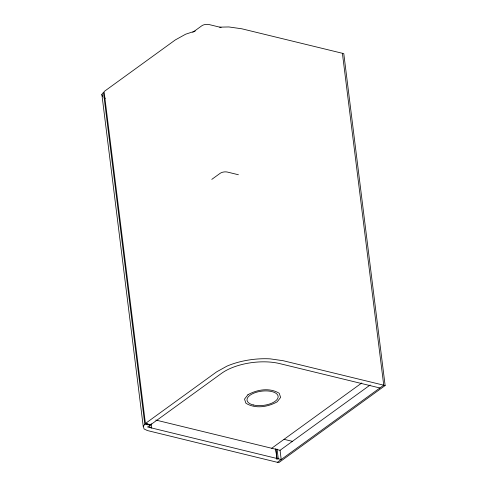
<?xml version="1.0" encoding="UTF-8"?>
<svg xmlns="http://www.w3.org/2000/svg" width="487" height="487" viewBox="0 0 487 487"><rect width="100%" height="100%" fill="white"/><g stroke="black" fill="none" stroke-linecap="round" stroke-linejoin="round"><path stroke-width="0.73" d="M143.215 426.302L101.868 94.387L103.463 92.347L144.809 424.262L143.215 426.302L144.109 428.98L147.348 430.538L278.741 462.65L385.132 385.534L343.785 53.619L241.753 28.782L228.853 26.949L219.692 27.144M192.773 32.331L201.813 25.774A5.223 2.386 -7.1 0 1 209.075 24.557L221.122 27.491M211.79 179.38L220.185 173.293A5.223 2.386 -7.1 0 1 227.447 172.075L238.411 174.748M195.257 31.034L185.663 34.2L175.308 39.934L104.078 91.562L145.424 423.477L216.654 371.849L227.009 366.114A48.396 22.122 -7.1 0 1 270.194 358.864L283.093 360.697L385.132 385.534M271.703 448.265L361.811 382.952M155.755 420.038L280.055 450.298L370.163 384.986M277.346 462.309L383.738 385.193L342.398 53.278M144.809 424.262L150.641 424.749A5.223 2.386 -7.1 0 0 151.737 428L151.207 423.745M379.884 387.987L279.648 363.588A41.785 19.103 -7.1 0 0 221.567 373.34L147.561 426.983L281.2 459.515L280.055 450.298M284.037 439.323L292.389 441.356M145.424 423.477L150.641 424.749M104.066 97.686L105.356 98.313M101.868 94.387L102.544 96.396M277.048 449.069L278.272 458.876M275.788 448.637L277.103 459.198M275.843 450.244L276.969 459.296M147.117 423.44L147.293 424.859M247.956 394.707L244.517 399.097L245.917 403.26C255.419 409.086 267.862 407.059 277.188 401.824L280.628 397.435L279.228 393.271C269.725 387.451 257.276 389.478 247.956 394.707M253.319 404.971A15.669 7.165 -7.1 0 0 278.047 397.556A15.669 7.165 -7.1 0 0 256.345 392.272A15.669 7.165 -7.1 0 0 253.319 404.971"/></g></svg>
